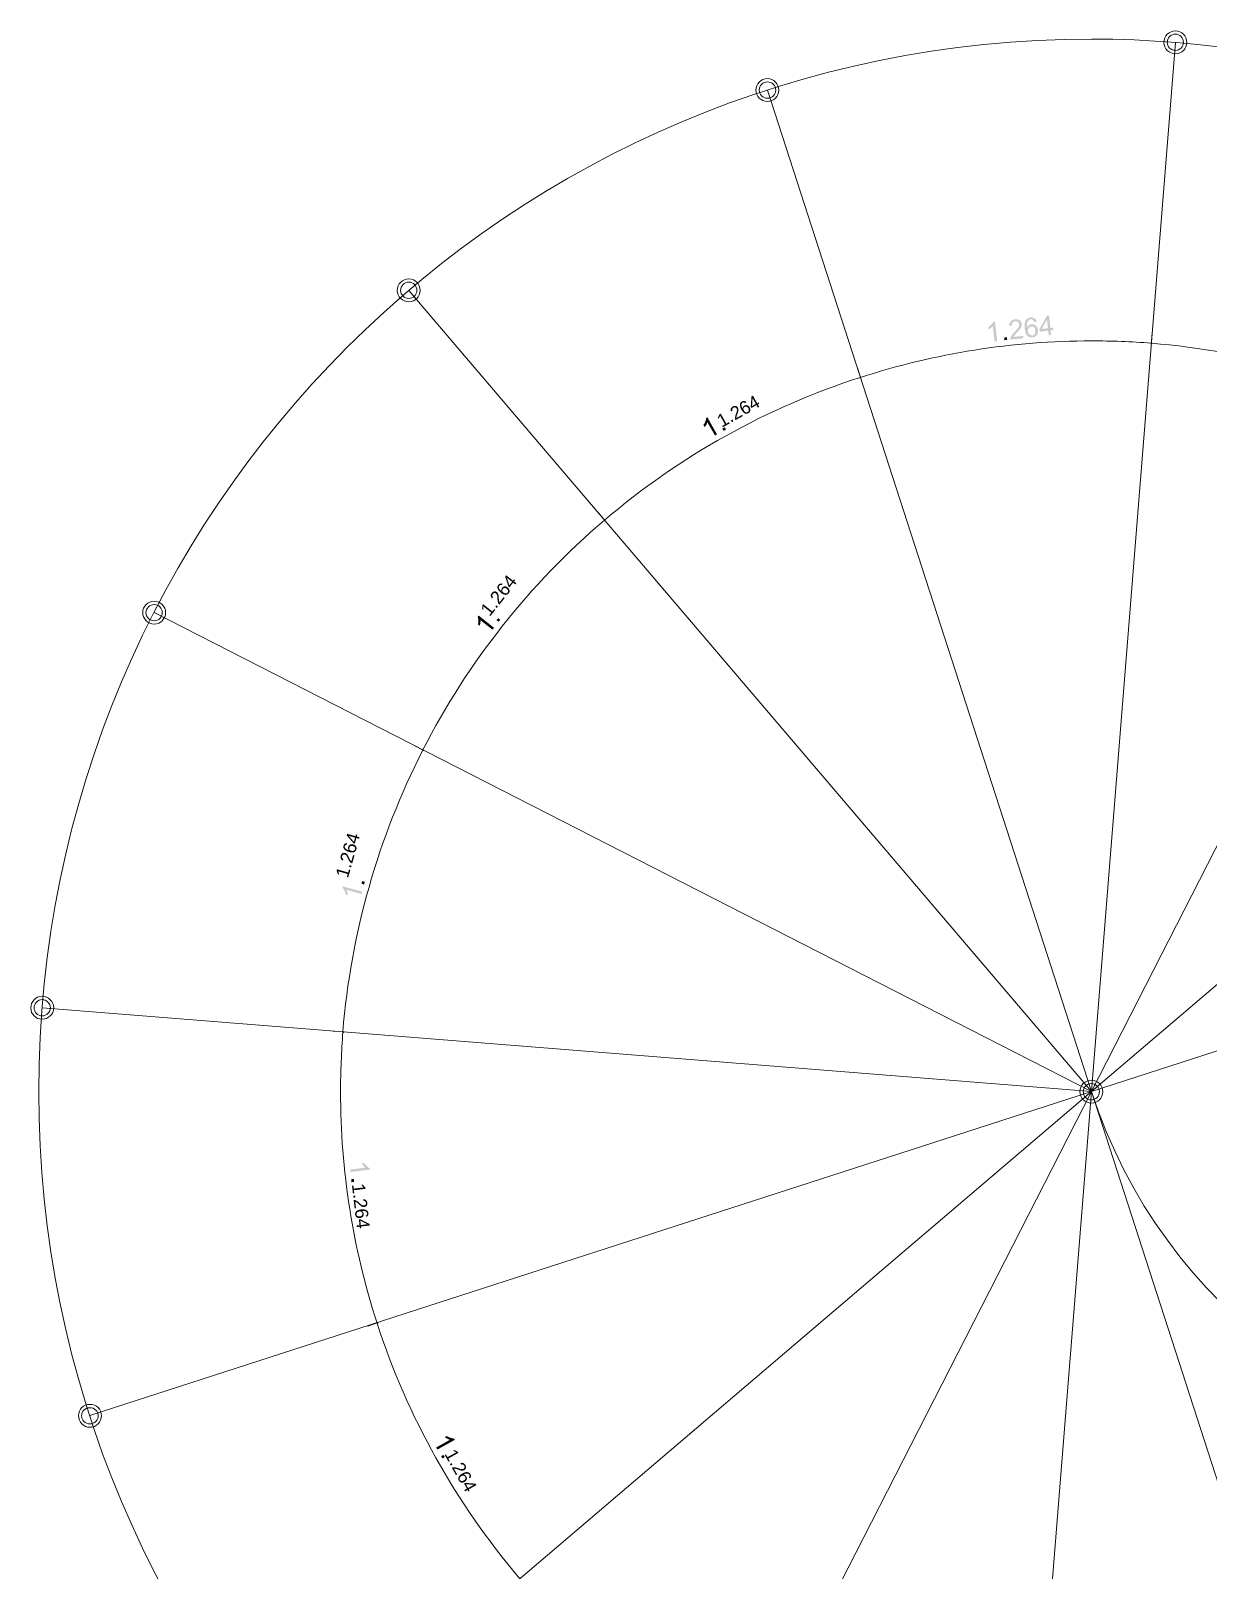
# Model space of a CAD drawing. Header units: millimetres. Extents: x 0 to 354, y 0 to 293.
# Drawn here: x 69.4 to 128, y 169.9 to 246.6 of the extents above; entities that cross this region are included whole.
import ezdxf

# ---------------------------------------------------------------- set-up
doc = ezdxf.new("R2010")
doc.units = ezdxf.units.MM
doc.header["$MEASUREMENT"] = 0
doc.layers.get('0').update_dxf_attribs({"linetype": 'CONTINUOUS'})
doc.styles.add('Arial$001', font='arial.ttf', dxfattribs={"height": 1.166256})

msp = doc.modelspace()

# ---------------------------------------------------------------- hatches: boundary and pattern name
at = {"true_color": 0x000030}
h = msp.add_hatch(color=0, dxfattribs=at)
edge = h.paths.add_edge_path()
edge.add_line((118.764, 231.378), (118.78, 231.263))
edge.add_line((118.78, 231.263), (118.136, 231.197))
edge.add_spline(control_points=[(118.136, 231.197), (118.136, 231.23), (118.136, 231.246), (118.136, 231.279)], knot_values=[0, 0, 0, 0, 1, 1, 1, 1], degree=3, periodic=0)
edge.add_spline(control_points=[(118.136, 231.279), (118.152, 231.329), (118.169, 231.362), (118.202, 231.411)], knot_values=[0, 0, 0, 0, 1, 1, 1, 1], degree=3, periodic=0)
edge.add_spline(control_points=[(118.202, 231.411), (118.235, 231.461), (118.284, 231.511), (118.334, 231.577)], knot_values=[0, 0, 0, 0, 1, 1, 1, 1], degree=3, periodic=0)
edge.add_spline(control_points=[(118.334, 231.577), (118.433, 231.676), (118.499, 231.759), (118.532, 231.808)], knot_values=[0, 0, 0, 0, 1, 1, 1, 1], degree=3, periodic=0)
edge.add_spline(control_points=[(118.532, 231.808), (118.565, 231.874), (118.582, 231.924), (118.565, 231.957)], knot_values=[0, 0, 0, 0, 1, 1, 1, 1], degree=3, periodic=0)
edge.add_spline(control_points=[(118.565, 231.957), (118.565, 232.006), (118.549, 232.056), (118.499, 232.073)], knot_values=[0, 0, 0, 0, 1, 1, 1, 1], degree=3, periodic=0)
edge.add_spline(control_points=[(118.499, 232.073), (118.466, 232.106), (118.417, 232.122), (118.367, 232.106)], knot_values=[0, 0, 0, 0, 1, 1, 1, 1], degree=3, periodic=0)
edge.add_spline(control_points=[(118.367, 232.106), (118.317, 232.106), (118.268, 232.089), (118.235, 232.04)], knot_values=[0, 0, 0, 0, 1, 1, 1, 1], degree=3, periodic=0)
edge.add_spline(control_points=[(118.235, 232.04), (118.202, 232.006), (118.202, 231.957), (118.202, 231.891)], knot_values=[0, 0, 0, 0, 1, 1, 1, 1], degree=3, periodic=0)
edge.add_line((118.202, 231.891), (118.069, 231.891))
edge.add_spline(control_points=[(118.069, 231.891), (118.069, 231.99), (118.102, 232.056), (118.152, 232.106)], knot_values=[0, 0, 0, 0, 1, 1, 1, 1], degree=3, periodic=0)
edge.add_spline(control_points=[(118.152, 232.106), (118.202, 232.172), (118.268, 232.205), (118.367, 232.205)], knot_values=[0, 0, 0, 0, 1, 1, 1, 1], degree=3, periodic=0)
edge.add_spline(control_points=[(118.367, 232.205), (118.45, 232.221), (118.532, 232.205), (118.598, 232.155)], knot_values=[0, 0, 0, 0, 1, 1, 1, 1], degree=3, periodic=0)
edge.add_spline(control_points=[(118.598, 232.155), (118.648, 232.106), (118.681, 232.056), (118.698, 231.973)], knot_values=[0, 0, 0, 0, 1, 1, 1, 1], degree=3, periodic=0)
edge.add_spline(control_points=[(118.698, 231.973), (118.698, 231.94), (118.698, 231.891), (118.681, 231.858)], knot_values=[0, 0, 0, 0, 1, 1, 1, 1], degree=3, periodic=0)
edge.add_spline(control_points=[(118.681, 231.858), (118.681, 231.825), (118.648, 231.775), (118.615, 231.725)], knot_values=[0, 0, 0, 0, 1, 1, 1, 1], degree=3, periodic=0)
edge.add_spline(control_points=[(118.615, 231.725), (118.582, 231.676), (118.532, 231.626), (118.45, 231.544)], knot_values=[0, 0, 0, 0, 1, 1, 1, 1], degree=3, periodic=0)
edge.add_spline(control_points=[(118.45, 231.544), (118.383, 231.461), (118.35, 231.428), (118.334, 231.395)], knot_values=[0, 0, 0, 0, 1, 1, 1, 1], degree=3, periodic=0)
edge.add_spline(control_points=[(118.334, 231.395), (118.317, 231.378), (118.301, 231.345), (118.284, 231.329)], knot_values=[0, 0, 0, 0, 1, 1, 1, 1], degree=3, periodic=0)
edge.add_line((118.284, 231.329), (118.764, 231.378))
edge = h.paths.add_edge_path()
edge.add_line((119.441, 232.089), (119.326, 232.073))
edge.add_spline(control_points=[(119.326, 232.073), (119.309, 232.106), (119.293, 232.139), (119.26, 232.172)], knot_values=[0, 0, 0, 0, 1, 1, 1, 1], degree=3, periodic=0)
edge.add_spline(control_points=[(119.26, 232.172), (119.226, 232.188), (119.193, 232.205), (119.144, 232.205)], knot_values=[0, 0, 0, 0, 1, 1, 1, 1], degree=3, periodic=0)
edge.add_spline(control_points=[(119.144, 232.205), (119.094, 232.205), (119.061, 232.188), (119.045, 232.155)], knot_values=[0, 0, 0, 0, 1, 1, 1, 1], degree=3, periodic=0)
edge.add_spline(control_points=[(119.045, 232.155), (119.012, 232.122), (118.979, 232.089), (118.962, 232.023)], knot_values=[0, 0, 0, 0, 1, 1, 1, 1], degree=3, periodic=0)
edge.add_spline(control_points=[(118.962, 232.023), (118.945, 231.973), (118.945, 231.891), (118.962, 231.792)], knot_values=[0, 0, 0, 0, 1, 1, 1, 1], degree=3, periodic=0)
edge.add_spline(control_points=[(118.962, 231.792), (118.979, 231.841), (119.012, 231.874), (119.061, 231.907)], knot_values=[0, 0, 0, 0, 1, 1, 1, 1], degree=3, periodic=0)
edge.add_spline(control_points=[(119.061, 231.907), (119.094, 231.94), (119.127, 231.957), (119.177, 231.957)], knot_values=[0, 0, 0, 0, 1, 1, 1, 1], degree=3, periodic=0)
edge.add_spline(control_points=[(119.177, 231.957), (119.26, 231.957), (119.326, 231.94), (119.392, 231.891)], knot_values=[0, 0, 0, 0, 1, 1, 1, 1], degree=3, periodic=0)
edge.add_spline(control_points=[(119.392, 231.891), (119.458, 231.841), (119.491, 231.759), (119.507, 231.676)], knot_values=[0, 0, 0, 0, 1, 1, 1, 1], degree=3, periodic=0)
edge.add_spline(control_points=[(119.507, 231.676), (119.507, 231.61), (119.507, 231.56), (119.491, 231.494)], knot_values=[0, 0, 0, 0, 1, 1, 1, 1], degree=3, periodic=0)
edge.add_spline(control_points=[(119.491, 231.494), (119.458, 231.444), (119.441, 231.395), (119.392, 231.362)], knot_values=[0, 0, 0, 0, 1, 1, 1, 1], degree=3, periodic=0)
edge.add_spline(control_points=[(119.392, 231.362), (119.342, 231.329), (119.293, 231.312), (119.243, 231.312)], knot_values=[0, 0, 0, 0, 1, 1, 1, 1], degree=3, periodic=0)
edge.add_spline(control_points=[(119.243, 231.312), (119.144, 231.296), (119.061, 231.312), (118.979, 231.378)], knot_values=[0, 0, 0, 0, 1, 1, 1, 1], degree=3, periodic=0)
edge.add_spline(control_points=[(118.979, 231.378), (118.912, 231.444), (118.863, 231.577), (118.846, 231.742)], knot_values=[0, 0, 0, 0, 1, 1, 1, 1], degree=3, periodic=0)
edge.add_spline(control_points=[(118.846, 231.742), (118.83, 231.924), (118.846, 232.073), (118.896, 232.155)], knot_values=[0, 0, 0, 0, 1, 1, 1, 1], degree=3, periodic=0)
edge.add_spline(control_points=[(118.896, 232.155), (118.962, 232.238), (119.028, 232.287), (119.127, 232.304)], knot_values=[0, 0, 0, 0, 1, 1, 1, 1], degree=3, periodic=0)
edge.add_spline(control_points=[(119.127, 232.304), (119.21, 232.304), (119.276, 232.287), (119.326, 232.254)], knot_values=[0, 0, 0, 0, 1, 1, 1, 1], degree=3, periodic=0)
edge.add_spline(control_points=[(119.326, 232.254), (119.392, 232.221), (119.425, 232.172), (119.441, 232.089)], knot_values=[0, 0, 0, 0, 1, 1, 1, 1], degree=3, periodic=0)
edge = h.paths.add_edge_path()
edge.add_spline(control_points=[(118.995, 231.61), (119.012, 231.577), (119.012, 231.527), (119.045, 231.494)], knot_values=[0, 0, 0, 0, 1, 1, 1, 1], degree=3, periodic=0)
edge.add_spline(control_points=[(119.045, 231.494), (119.061, 231.461), (119.094, 231.444), (119.127, 231.428)], knot_values=[0, 0, 0, 0, 1, 1, 1, 1], degree=3, periodic=0)
edge.add_spline(control_points=[(119.127, 231.428), (119.16, 231.411), (119.193, 231.395), (119.226, 231.395)], knot_values=[0, 0, 0, 0, 1, 1, 1, 1], degree=3, periodic=0)
edge.add_spline(control_points=[(119.226, 231.395), (119.276, 231.411), (119.309, 231.428), (119.342, 231.478)], knot_values=[0, 0, 0, 0, 1, 1, 1, 1], degree=3, periodic=0)
edge.add_spline(control_points=[(119.342, 231.478), (119.375, 231.527), (119.392, 231.577), (119.375, 231.643)], knot_values=[0, 0, 0, 0, 1, 1, 1, 1], degree=3, periodic=0)
edge.add_spline(control_points=[(119.375, 231.643), (119.375, 231.725), (119.359, 231.775), (119.309, 231.808)], knot_values=[0, 0, 0, 0, 1, 1, 1, 1], degree=3, periodic=0)
edge.add_spline(control_points=[(119.309, 231.808), (119.276, 231.841), (119.226, 231.858), (119.177, 231.841)], knot_values=[0, 0, 0, 0, 1, 1, 1, 1], degree=3, periodic=0)
edge.add_spline(control_points=[(119.177, 231.841), (119.111, 231.841), (119.078, 231.808), (119.045, 231.775)], knot_values=[0, 0, 0, 0, 1, 1, 1, 1], degree=3, periodic=0)
edge.add_spline(control_points=[(119.045, 231.775), (119.012, 231.725), (118.995, 231.676), (118.995, 231.61)], knot_values=[0, 0, 0, 0, 1, 1, 1, 1], degree=3, periodic=0)
h.paths.add_polyline_path([(120.036, 231.411), (120.02, 231.643), (119.59, 231.593), (119.574, 231.709), (119.954, 232.387), (120.053, 232.403), (120.119, 231.775), (120.251, 231.792), (120.268, 231.676), (120.136, 231.659), (120.152, 231.428)])
edge = h.paths.add_edge_path()
edge.add_line((120.003, 231.759), (119.954, 232.188))
edge.add_line((119.954, 232.188), (119.689, 231.725))
h = msp.add_hatch(color=0, dxfattribs=at)
edge = h.paths.add_edge_path()
edge.add_line((117.474, 231.114), (117.342, 231.097))
edge.add_line((117.342, 231.097), (117.259, 231.858))
edge.add_spline(control_points=[(117.259, 231.858), (117.226, 231.825), (117.193, 231.808), (117.16, 231.775)], knot_values=[0, 0, 0, 0, 1, 1, 1, 1], degree=3, periodic=0)
edge.add_spline(control_points=[(117.16, 231.775), (117.111, 231.742), (117.078, 231.709), (117.028, 231.692)], knot_values=[0, 0, 0, 0, 1, 1, 1, 1], degree=3, periodic=0)
edge.add_line((117.028, 231.692), (117.028, 231.808))
edge.add_spline(control_points=[(117.028, 231.808), (117.078, 231.841), (117.144, 231.891), (117.177, 231.94)], knot_values=[0, 0, 0, 0, 1, 1, 1, 1], degree=3, periodic=0)
edge.add_spline(control_points=[(117.177, 231.94), (117.226, 231.99), (117.259, 232.04), (117.276, 232.089)], knot_values=[0, 0, 0, 0, 1, 1, 1, 1], degree=3, periodic=0)
edge.add_line((117.276, 232.089), (117.359, 232.089))
for points in [[(117.838, 231.163), (117.821, 231.296), (117.954, 231.312), (117.97, 231.18)], [(103.854, 226.651), (103.788, 226.767), (103.904, 226.833), (103.97, 226.717)], [(92.647, 217.147), (92.548, 217.229), (92.631, 217.328), (92.73, 217.246)], [(85.953, 204.072), (85.821, 204.105), (85.854, 204.237), (85.986, 204.204)], [(85.308, 189.394), (85.44, 189.41), (85.457, 189.261), (85.325, 189.245)], [(89.788, 175.608), (89.903, 175.674), (89.969, 175.559), (89.854, 175.492)]]:
    msp.add_hatch(color=0, dxfattribs=at).paths.add_polyline_path(points)
h = msp.add_hatch(color=0, dxfattribs=at)
edge = h.paths.add_edge_path()
edge.add_line((103.524, 226.469), (103.424, 226.42))
edge.add_line((103.424, 226.42), (103.044, 227.081))
edge.add_spline(control_points=[(103.044, 227.081), (103.028, 227.048), (103.011, 226.998), (102.995, 226.948)], knot_values=[0, 0, 0, 0, 1, 1, 1, 1], degree=3, periodic=0)
edge.add_spline(control_points=[(102.995, 226.948), (102.962, 226.915), (102.928, 226.866), (102.912, 226.833)], knot_values=[0, 0, 0, 0, 1, 1, 1, 1], degree=3, periodic=0)
edge.add_line((102.912, 226.833), (102.846, 226.948))
edge.add_spline(control_points=[(102.846, 226.948), (102.895, 226.998), (102.928, 227.064), (102.945, 227.13)], knot_values=[0, 0, 0, 0, 1, 1, 1, 1], degree=3, periodic=0)
edge.add_spline(control_points=[(102.945, 227.13), (102.978, 227.196), (102.978, 227.246), (102.978, 227.296)], knot_values=[0, 0, 0, 0, 1, 1, 1, 1], degree=3, periodic=0)
edge.add_line((102.978, 227.296), (103.044, 227.329))
h = msp.add_hatch(color=0, dxfattribs=at)
edge = h.paths.add_edge_path()
edge.add_line((92.416, 216.849), (92.35, 216.75))
edge.add_line((92.35, 216.75), (91.738, 217.229))
edge.add_spline(control_points=[(91.738, 217.229), (91.755, 217.196), (91.755, 217.147), (91.738, 217.08)], knot_values=[0, 0, 0, 0, 1, 1, 1, 1], degree=3, periodic=0)
edge.add_spline(control_points=[(91.738, 217.08), (91.738, 217.031), (91.722, 216.981), (91.705, 216.948)], knot_values=[0, 0, 0, 0, 1, 1, 1, 1], degree=3, periodic=0)
edge.add_line((91.705, 216.948), (91.622, 217.014))
edge.add_spline(control_points=[(91.622, 217.014), (91.639, 217.097), (91.639, 217.163), (91.639, 217.229)], knot_values=[0, 0, 0, 0, 1, 1, 1, 1], degree=3, periodic=0)
edge.add_spline(control_points=[(91.639, 217.229), (91.639, 217.295), (91.622, 217.361), (91.606, 217.394)], knot_values=[0, 0, 0, 0, 1, 1, 1, 1], degree=3, periodic=0)
edge.add_line((91.606, 217.394), (91.655, 217.461))
h = msp.add_hatch(color=0, dxfattribs=at)
edge = h.paths.add_edge_path()
edge.add_line((85.854, 203.708), (85.821, 203.592))
edge.add_line((85.821, 203.592), (85.077, 203.807))
edge.add_spline(control_points=[(85.077, 203.807), (85.093, 203.758), (85.11, 203.725), (85.126, 203.675)], knot_values=[0, 0, 0, 0, 1, 1, 1, 1], degree=3, periodic=0)
edge.add_spline(control_points=[(85.126, 203.675), (85.143, 203.609), (85.143, 203.576), (85.143, 203.526)], knot_values=[0, 0, 0, 0, 1, 1, 1, 1], degree=3, periodic=0)
edge.add_line((85.143, 203.526), (85.044, 203.559))
edge.add_spline(control_points=[(85.044, 203.559), (85.027, 203.642), (85.011, 203.708), (84.978, 203.758)], knot_values=[0, 0, 0, 0, 1, 1, 1, 1], degree=3, periodic=0)
edge.add_spline(control_points=[(84.978, 203.758), (84.945, 203.824), (84.911, 203.873), (84.878, 203.907)], knot_values=[0, 0, 0, 0, 1, 1, 1, 1], degree=3, periodic=0)
edge.add_line((84.878, 203.907), (84.895, 203.973))
h = msp.add_hatch(color=0, dxfattribs=at)
edge = h.paths.add_edge_path()
edge.add_line((85.275, 189.757), (85.259, 189.873))
edge.add_line((85.259, 189.873), (86.019, 189.972))
edge.add_spline(control_points=[(86.019, 189.972), (85.986, 189.989), (85.953, 190.022), (85.92, 190.071)], knot_values=[0, 0, 0, 0, 1, 1, 1, 1], degree=3, periodic=0)
edge.add_spline(control_points=[(85.92, 190.071), (85.887, 190.104), (85.87, 190.154), (85.837, 190.187)], knot_values=[0, 0, 0, 0, 1, 1, 1, 1], degree=3, periodic=0)
edge.add_line((85.837, 190.187), (85.953, 190.204))
edge.add_spline(control_points=[(85.953, 190.204), (86.002, 190.138), (86.052, 190.088), (86.102, 190.038)], knot_values=[0, 0, 0, 0, 1, 1, 1, 1], degree=3, periodic=0)
edge.add_spline(control_points=[(86.102, 190.038), (86.151, 189.989), (86.201, 189.956), (86.234, 189.939)], knot_values=[0, 0, 0, 0, 1, 1, 1, 1], degree=3, periodic=0)
edge.add_line((86.234, 189.939), (86.25, 189.873))
h = msp.add_hatch(color=0, dxfattribs=at)
edge = h.paths.add_edge_path()
edge.add_line((89.606, 175.939), (89.54, 176.038))
edge.add_line((89.54, 176.038), (90.217, 176.418))
edge.add_spline(control_points=[(90.217, 176.418), (90.184, 176.435), (90.135, 176.451), (90.085, 176.484)], knot_values=[0, 0, 0, 0, 1, 1, 1, 1], degree=3, periodic=0)
edge.add_spline(control_points=[(90.085, 176.484), (90.036, 176.501), (90.003, 176.534), (89.969, 176.55)], knot_values=[0, 0, 0, 0, 1, 1, 1, 1], degree=3, periodic=0)
edge.add_line((89.969, 176.55), (90.069, 176.616))
edge.add_spline(control_points=[(90.069, 176.616), (90.135, 176.567), (90.201, 176.534), (90.267, 176.517)], knot_values=[0, 0, 0, 0, 1, 1, 1, 1], degree=3, periodic=0)
edge.add_spline(control_points=[(90.267, 176.517), (90.333, 176.501), (90.383, 176.484), (90.432, 176.484)], knot_values=[0, 0, 0, 0, 1, 1, 1, 1], degree=3, periodic=0)
edge.add_line((90.432, 176.484), (90.465, 176.418))

# ---------------------------------------------------------------- linework, layer by layer
at = {"color": 0, "linetype": 'Continuous', "lineweight": 15, "true_color": 0x000007}
for points in [[(122.169, 193.757), (126.351, 245.99), (126.351, 245.99)], [(122.169, 193.757), (106.036, 243.61), (106.036, 243.61)], [(122.169, 193.757), (146.021, 240.42), (146.021, 240.42)], [(122.169, 193.757), (88.184, 233.643), (88.184, 233.643)], [(125.144, 230.949), (125.194, 231.511), (125.194, 231.511)], [(125.177, 231.048), (125.127, 230.982), (125.127, 230.982)], [(110.681, 229.263), (110.515, 229.792), (110.515, 229.792)], [(110.664, 229.362), (110.648, 229.279), (110.648, 229.279)], [(122.169, 193.757), (162.071, 227.742), (162.071, 227.742)], [(97.97, 222.155), (97.606, 222.585), (97.606, 222.585)], [(97.92, 222.254), (97.937, 222.155), (97.937, 222.155)], [(122.169, 193.757), (75.506, 217.609), (75.506, 217.609)], [(88.928, 210.733), (88.449, 210.981), (88.449, 210.981)], [(88.845, 210.799), (88.912, 210.733), (88.912, 210.733)], [(122.169, 193.757), (172.038, 209.89), (172.038, 209.89)], [(122.169, 193.757), (69.919, 197.923), (69.919, 197.923)], [(84.961, 196.733), (84.416, 196.766), (84.416, 196.766)], [(84.862, 196.749), (84.945, 196.7), (84.945, 196.7)], [(122.169, 193.757), (72.3, 177.625), (72.3, 177.625)], [(122.169, 193.757), (82.267, 159.757), (82.267, 159.757)], [(122.169, 193.757), (98.317, 147.078), (98.317, 147.078)], [(122.169, 193.757), (117.987, 141.508), (117.987, 141.508)], [(122.169, 193.757), (138.301, 143.888), (138.301, 143.888)], [(86.647, 182.27), (86.135, 182.088), (86.135, 182.088)], [(86.548, 182.253), (86.647, 182.236), (86.647, 182.236)]]:
    msp.add_lwpolyline(points, dxfattribs=at)
at = {"color": 0, "linetype": 'Continuous', "lineweight": 15, "true_color": 0x7ca600}
for points, knots in [([(138.301, 143.888), (133.095, 142.202), (127.64, 141.343), (122.169, 141.343), (122.169, 141.343), (93.226, 141.343), (69.754, 164.798), (69.754, 193.757), (69.754, 193.757), (69.754, 222.7), (93.226, 246.156), (122.169, 246.156), (122.169, 246.156), (144.897, 246.156), (165.029, 231.511), (172.038, 209.89)], [0, 0, 0, 0, 0.0625, 0.0625, 0.0625, 0.0625, 0.125, 0.125, 0.125, 0.125, 0.1875, 0.1875, 0.1875, 0.1875, 1, 1, 1, 1]), ([(126.913, 245.99), (126.913, 246.304), (126.665, 246.569), (126.351, 246.569), (126.351, 246.569), (126.037, 246.569), (125.772, 246.304), (125.772, 245.99), (125.772, 245.99), (125.772, 245.676), (126.037, 245.428), (126.351, 245.428), (126.351, 245.428), (126.665, 245.428), (126.913, 245.676), (126.913, 245.99)], [0, 0, 0, 0, 0.0625, 0.0625, 0.0625, 0.0625, 0.125, 0.125, 0.125, 0.125, 0.1875, 0.1875, 0.1875, 0.1875, 1, 1, 1, 1]), ([(126.747, 245.99), (126.747, 246.222), (126.566, 246.404), (126.351, 246.404), (126.351, 246.404), (126.119, 246.404), (125.937, 246.222), (125.937, 245.99), (125.937, 245.99), (125.937, 245.775), (126.119, 245.594), (126.351, 245.594), (126.351, 245.594), (126.566, 245.594), (126.747, 245.775), (126.747, 245.99)], [0, 0, 0, 0, 0.0625, 0.0625, 0.0625, 0.0625, 0.125, 0.125, 0.125, 0.125, 0.1875, 0.1875, 0.1875, 0.1875, 1, 1, 1, 1]), ([(106.598, 243.61), (106.598, 243.924), (106.35, 244.189), (106.036, 244.189), (106.036, 244.189), (105.722, 244.189), (105.457, 243.924), (105.457, 243.61), (105.457, 243.61), (105.457, 243.296), (105.722, 243.048), (106.036, 243.048), (106.036, 243.048), (106.35, 243.048), (106.598, 243.296), (106.598, 243.61)], [0, 0, 0, 0, 0.0625, 0.0625, 0.0625, 0.0625, 0.125, 0.125, 0.125, 0.125, 0.1875, 0.1875, 0.1875, 0.1875, 1, 1, 1, 1]), ([(106.449, 243.61), (106.449, 243.841), (106.267, 244.023), (106.036, 244.023), (106.036, 244.023), (105.805, 244.023), (105.623, 243.841), (105.623, 243.61), (105.623, 243.61), (105.623, 243.395), (105.805, 243.213), (106.036, 243.213), (106.036, 243.213), (106.267, 243.213), (106.449, 243.395), (106.449, 243.61)], [0, 0, 0, 0, 0.0625, 0.0625, 0.0625, 0.0625, 0.125, 0.125, 0.125, 0.125, 0.1875, 0.1875, 0.1875, 0.1875, 1, 1, 1, 1]), ([(88.746, 233.643), (88.746, 233.957), (88.498, 234.221), (88.184, 234.221), (88.184, 234.221), (87.87, 234.221), (87.606, 233.957), (87.606, 233.643), (87.606, 233.643), (87.606, 233.329), (87.87, 233.081), (88.184, 233.081), (88.184, 233.081), (88.498, 233.081), (88.746, 233.329), (88.746, 233.643)], [0, 0, 0, 0, 0.0625, 0.0625, 0.0625, 0.0625, 0.125, 0.125, 0.125, 0.125, 0.1875, 0.1875, 0.1875, 0.1875, 1, 1, 1, 1]), ([(88.581, 233.643), (88.581, 233.874), (88.399, 234.056), (88.184, 234.056), (88.184, 234.056), (87.953, 234.056), (87.771, 233.874), (87.771, 233.643), (87.771, 233.643), (87.771, 233.428), (87.953, 233.246), (88.184, 233.246), (88.184, 233.246), (88.399, 233.246), (88.581, 233.428), (88.581, 233.643)], [0, 0, 0, 0, 0.0625, 0.0625, 0.0625, 0.0625, 0.125, 0.125, 0.125, 0.125, 0.1875, 0.1875, 0.1875, 0.1875, 1, 1, 1, 1]), ([(76.068, 217.609), (76.068, 217.923), (75.82, 218.171), (75.506, 218.171), (75.506, 218.171), (75.192, 218.171), (74.928, 217.923), (74.928, 217.609), (74.928, 217.609), (74.928, 217.295), (75.192, 217.031), (75.506, 217.031), (75.506, 217.031), (75.82, 217.031), (76.068, 217.295), (76.068, 217.609)], [0, 0, 0, 0, 0.0625, 0.0625, 0.0625, 0.0625, 0.125, 0.125, 0.125, 0.125, 0.1875, 0.1875, 0.1875, 0.1875, 1, 1, 1, 1]), ([(75.903, 217.609), (75.903, 217.824), (75.721, 218.006), (75.506, 218.006), (75.506, 218.006), (75.275, 218.006), (75.093, 217.824), (75.093, 217.609), (75.093, 217.609), (75.093, 217.378), (75.275, 217.196), (75.506, 217.196), (75.506, 217.196), (75.721, 217.196), (75.903, 217.378), (75.903, 217.609)], [0, 0, 0, 0, 0.0625, 0.0625, 0.0625, 0.0625, 0.125, 0.125, 0.125, 0.125, 0.1875, 0.1875, 0.1875, 0.1875, 1, 1, 1, 1]), ([(172.038, 209.89), (172.881, 207.278), (173.311, 204.551), (173.311, 201.824), (173.311, 201.824), (173.311, 187.344), (161.575, 175.608), (147.095, 175.608), (147.095, 175.608), (135.739, 175.608), (125.673, 182.931), (122.169, 193.757)], [0, 0, 0, 0, 0.083333, 0.083333, 0.083333, 0.083333, 0.166667, 0.166667, 0.166667, 0.166667, 1, 1, 1, 1]), ([(70.498, 197.923), (70.498, 198.237), (70.233, 198.501), (69.919, 198.501), (69.919, 198.501), (69.605, 198.501), (69.357, 198.237), (69.357, 197.923), (69.357, 197.923), (69.357, 197.609), (69.605, 197.361), (69.919, 197.361), (69.919, 197.361), (70.233, 197.361), (70.498, 197.609), (70.498, 197.923)], [0, 0, 0, 0, 0.0625, 0.0625, 0.0625, 0.0625, 0.125, 0.125, 0.125, 0.125, 0.1875, 0.1875, 0.1875, 0.1875, 1, 1, 1, 1]), ([(70.333, 197.923), (70.333, 198.154), (70.151, 198.336), (69.919, 198.336), (69.919, 198.336), (69.704, 198.336), (69.523, 198.154), (69.523, 197.923), (69.523, 197.923), (69.523, 197.708), (69.704, 197.526), (69.919, 197.526), (69.919, 197.526), (70.151, 197.526), (70.333, 197.708), (70.333, 197.923)], [0, 0, 0, 0, 0.0625, 0.0625, 0.0625, 0.0625, 0.125, 0.125, 0.125, 0.125, 0.1875, 0.1875, 0.1875, 0.1875, 1, 1, 1, 1]), ([(122.731, 193.757), (122.731, 194.072), (122.483, 194.319), (122.169, 194.319), (122.169, 194.319), (121.855, 194.319), (121.59, 194.072), (121.59, 193.757), (121.59, 193.757), (121.59, 193.443), (121.855, 193.179), (122.169, 193.179), (122.169, 193.179), (122.483, 193.179), (122.731, 193.443), (122.731, 193.757)], [0, 0, 0, 0, 0.0625, 0.0625, 0.0625, 0.0625, 0.125, 0.125, 0.125, 0.125, 0.1875, 0.1875, 0.1875, 0.1875, 1, 1, 1, 1]), ([(122.565, 193.757), (122.565, 193.972), (122.384, 194.154), (122.169, 194.154), (122.169, 194.154), (121.937, 194.154), (121.755, 193.972), (121.755, 193.757), (121.755, 193.757), (121.755, 193.526), (121.937, 193.344), (122.169, 193.344), (122.169, 193.344), (122.384, 193.344), (122.565, 193.526), (122.565, 193.757)], [0, 0, 0, 0, 0.0625, 0.0625, 0.0625, 0.0625, 0.125, 0.125, 0.125, 0.125, 0.1875, 0.1875, 0.1875, 0.1875, 1, 1, 1, 1]), ([(72.878, 177.625), (72.878, 177.939), (72.614, 178.187), (72.3, 178.187), (72.3, 178.187), (71.985, 178.187), (71.738, 177.939), (71.738, 177.625), (71.738, 177.625), (71.738, 177.311), (71.985, 177.046), (72.3, 177.046), (72.3, 177.046), (72.614, 177.046), (72.878, 177.311), (72.878, 177.625)], [0, 0, 0, 0, 0.0625, 0.0625, 0.0625, 0.0625, 0.125, 0.125, 0.125, 0.125, 0.1875, 0.1875, 0.1875, 0.1875, 1, 1, 1, 1]), ([(72.713, 177.625), (72.713, 177.84), (72.531, 178.021), (72.3, 178.021), (72.3, 178.021), (72.068, 178.021), (71.886, 177.84), (71.886, 177.625), (71.886, 177.625), (71.886, 177.393), (72.068, 177.212), (72.3, 177.212), (72.3, 177.212), (72.531, 177.212), (72.713, 177.393), (72.713, 177.625)], [0, 0, 0, 0, 0.0625, 0.0625, 0.0625, 0.0625, 0.125, 0.125, 0.125, 0.125, 0.1875, 0.1875, 0.1875, 0.1875, 1, 1, 1, 1])]:
    msp.add_open_spline(points, degree=3, knots=knots, dxfattribs=at)
at = {"color": 0, "linetype": 'Continuous', "lineweight": 15, "true_color": 0x000007}
for points, knots in [([(138.301, 143.888), (133.095, 142.202), (127.64, 141.343), (122.169, 141.343), (122.169, 141.343), (93.226, 141.343), (69.754, 164.798), (69.754, 193.757), (69.754, 193.757), (69.754, 222.7), (93.226, 246.156), (122.169, 246.156), (122.169, 246.156), (144.897, 246.156), (165.029, 231.511), (172.038, 209.89)], [0, 0, 0, 0, 0.0625, 0.0625, 0.0625, 0.0625, 0.125, 0.125, 0.125, 0.125, 0.1875, 0.1875, 0.1875, 0.1875, 1, 1, 1, 1]), ([(110.664, 229.312), (114.383, 230.519), (118.251, 231.13), (122.169, 231.13), (122.169, 231.13), (123.16, 231.13), (124.152, 231.097), (125.144, 231.015)], [0, 0, 0, 0, 0.125, 0.125, 0.125, 0.125, 1, 1, 1, 1]), ([(172.038, 209.89), (172.881, 207.278), (173.311, 204.551), (173.311, 201.824), (173.311, 201.824), (173.311, 187.344), (161.575, 175.608), (147.095, 175.608), (147.095, 175.608), (135.739, 175.608), (125.673, 182.931), (122.169, 193.757)], [0, 0, 0, 0, 0.083333, 0.083333, 0.083333, 0.083333, 0.166667, 0.166667, 0.166667, 0.166667, 1, 1, 1, 1]), ([(86.597, 182.236), (85.391, 185.956), (84.779, 189.84), (84.779, 193.757), (84.779, 193.757), (84.779, 194.749), (84.829, 195.741), (84.895, 196.733)], [0, 0, 0, 0, 0.125, 0.125, 0.125, 0.125, 1, 1, 1, 1])]:
    msp.add_open_spline(points, degree=3, knots=knots, dxfattribs=at)
for points in [[(125.144, 231.015), (130.037, 230.618), (134.814, 229.279), (139.177, 227.031)], [(97.92, 222.205), (101.656, 225.395), (105.986, 227.808), (110.664, 229.312)], [(88.879, 210.766), (91.11, 215.13), (94.184, 219.031), (97.92, 222.205)], [(84.895, 196.733), (85.292, 201.625), (86.647, 206.386), (88.879, 210.766)], [(93.705, 169.509), (90.531, 173.244), (88.102, 177.575), (86.597, 182.236)]]:
    msp.add_open_spline(points, degree=3, dxfattribs=at)

# ---------------------------------------------------------------- texts
at = {"color": 0, "true_color": 0x000030, "style": 'Arial$001'}
for height, rotation, p in [(0.6453, 29.13072, (103.755, 226.8)), (0.6467, 51.62666, (92.201, 217.378)), (0.6459, 74.12215, (85.143, 204.353)), (0.6461, 276.62802, (85.341, 189.146)), (0.6453, 299.13071, (89.936, 175.724))]:
    msp.add_text('1.264', height=height, rotation=rotation, dxfattribs=at).set_placement(p)

doc.saveas('drawing.dxf')
